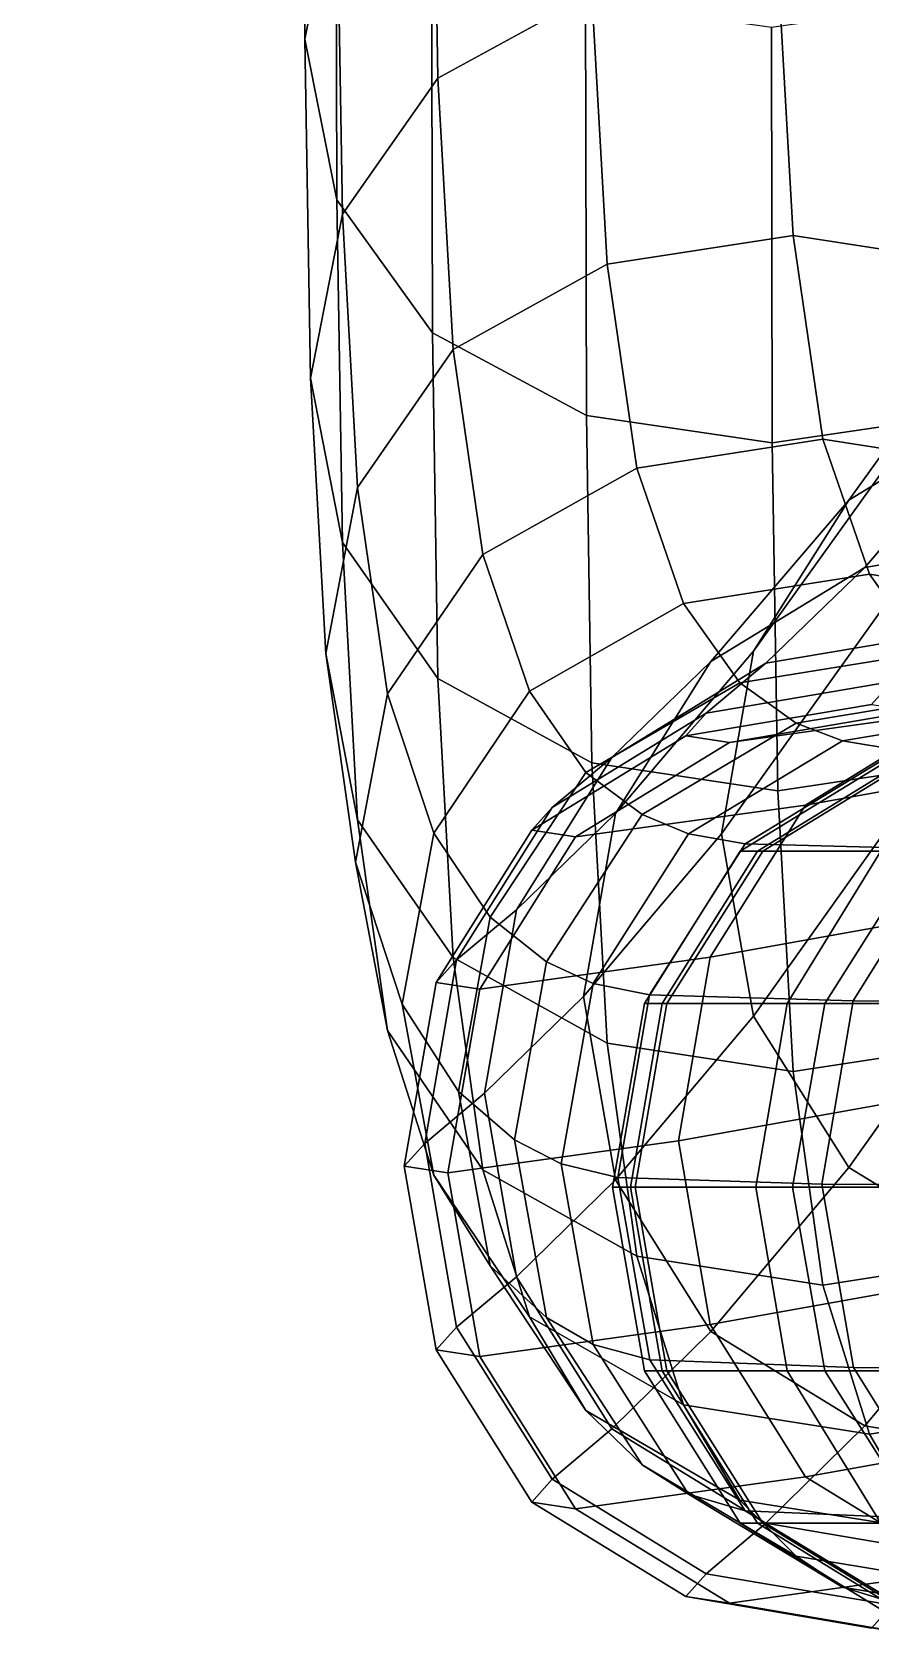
# Model space of a CAD drawing. Extents: x -10606 to 81047, y -69897 to 84397.
# Drawn here: x -5014 to -1003, y -2197 to 5474 of the extents above; entities that cross this region are included whole.
import ezdxf

# ---------------------------------------------------------------- set-up
doc = ezdxf.new("R2010")
doc.units = 0

msp = doc.modelspace()

# ---------------------------------------------------------------- linework, layer by layer
for points in [[(-629.668274, 5451.300781, -78020.429688), (-4464.443848, 10623.310547, -85212.976563), (-5013.90625, 11295.948242, -84761.421875), (-1141.820068, 6140.888672, -77549.125)], [(-4464.443848, 10623.310547, -85212.976563), (-629.668274, 5451.300781, -78020.429688), (195.465134, 5023.280762, -78637.554688), (-3579.198486, 10205.811523, -85724.242188)], [(-1442.39978, 10205.811523, -86631.234375), (2187.166504, 5023.280762, -79912.0625), (3012.299805, 5451.300781, -80350.960938), (-557.154663, 10623.310547, -86871.484375)], [(-3579.198486, 10205.811523, -85724.242188), (195.465134, 5023.280762, -78637.554688), (1191.315796, 4880.607422, -79304.515625), (-2510.799072, 10066.644531, -86222.90625)], [(-2510.799072, 10066.644531, -86222.90625), (1191.315796, 4880.607422, -79304.515625), (2187.166504, 5023.280762, -79912.0625), (-1442.39978, 10205.811523, -86631.234375)], [(4763.82666, 3112.15332, -69946.015625), (-1141.820068, 7805.411133, -77202.570313), (-629.668274, 8494.999023, -77386.726563), (5241.561035, 3819.57959, -70288.632813)], [(-3709.330811, 5440.117676, 24165.005859), (-3556.987061, 6208.152832, 23756.126953), (-3560.828125, 8090.347656, 26511.935547), (-3713.171875, 7352.525879, 26955.705078)], [(4604.582031, 2258.363037, -69898.148438), (-1312.537354, 6973.149902, -77266.601563), (-1141.820068, 7805.411133, -77202.570313), (4763.82666, 3112.15332, -69946.015625)], [(-3556.987061, 4672.083008, 24573.886719), (-3709.330811, 5440.117676, 24165.005859), (-3713.171875, 7352.525879, 26955.705078), (-3560.828125, 6614.70459, 27399.476563)], [(-3073.067627, 5253.979492, 20631.960938), (-2336.739502, 5657.720703, 20434.240234), (-2363.627686, 7239.513672, 23207.058594), (-3099.955811, 6844.524414, 23417.339844)], [(4763.82666, 1404.572876, -70129.320313), (-1141.820068, 6140.888672, -77549.125), (-1312.537354, 6973.149902, -77266.601563), (4604.582031, 2258.363037, -69898.148438)], [(-3530.098877, 4603.508301, 20950.509766), (-3073.067627, 5253.979492, 20631.960938), (-3099.955811, 6844.524414, 23417.339844), (-3556.987061, 6208.152832, 23756.126953)], [(-3099.955811, 4035.711426, 24912.671875), (-3556.987061, 4672.083008, 24573.886719), (-3560.828125, 6614.70459, 27399.476563), (-3103.796875, 6003.366699, 27767.171875)], [(-3682.442627, 3818.456787, 21334.966797), (-3530.098877, 4603.508301, 20950.509766), (-3556.987061, 6208.152832, 23756.126953), (-3709.330811, 5440.117676, 24165.005859)], [(5241.561035, 697.146606, -70623.8125), (-629.668274, 5451.300781, -78020.429688), (-1141.820068, 6140.888672, -77549.125), (4763.82666, 1404.572876, -70129.320313)], [(-3099.955811, 4035.711426, 24912.671875), (-3103.796875, 6003.366699, 27767.171875), (-2367.46875, 5623.915527, 27995.398438), (-2363.627686, 3640.722168, 25122.953125)], [(-2263.757568, 4364.630371, 17714.703125), (-1375.085815, 4500.937012, 17653.162109), (-1448.067749, 5792.30127, 20368.332031), (-2336.739502, 5657.720703, 20434.240234)], [(-1375.085815, 4500.937012, 17653.162109), (-486.414001, 4364.630371, 17714.703125), (-559.395874, 5657.720703, 20434.240234), (-1448.067749, 5792.30127, 20368.332031)], [(-3000.085693, 3955.709473, 17899.326172), (-2263.757568, 4364.630371, 17714.703125), (-2336.739502, 5657.720703, 20434.240234), (-3073.067627, 5253.979492, 20631.960938)], [(-2363.627686, 3640.722168, 25122.953125), (-2367.46875, 5623.915527, 27995.398438), (-1478.796875, 5497.431641, 28071.472656), (-1474.955811, 3509.058838, 25193.046875)], [(-1474.955811, 3509.058838, 25193.046875), (-1478.796875, 5497.431641, 28071.472656), (-590.125061, 5623.915527, 27995.398438), (-586.283875, 3640.722168, 25122.953125)], [(-3530.098877, 3033.405029, 21719.423828), (-3682.442627, 3818.456787, 21334.966797), (-3709.330811, 5440.117676, 24165.005859), (-3556.987061, 4672.083008, 24573.886719)], [(-3457.116943, 3296.893066, 18196.773438), (-3000.085693, 3955.709473, 17899.326172), (-3073.067627, 5253.979492, 20631.960938), (-3530.098877, 4603.508301, 20950.509766)], [(-281.335663, 4383.068359, 42207.117188), (454.992432, 4829.275879, 42246.894531), (-371.634949, 3684.948242, 47811.332031), (-1107.963013, 3236.014404, 47790.570313)], [(-3609.460693, 2501.769531, 18555.761719), (-3457.116943, 3296.893066, 18196.773438), (-3530.098877, 4603.508301, 20950.509766), (-3682.442627, 3818.456787, 21334.966797)], [(-3073.067627, 2382.933594, 22037.974609), (-3530.098877, 3033.405029, 21719.423828), (-3556.987061, 4672.083008, 24573.886719), (-3099.955811, 4035.711426, 24912.671875)], [(-2121.63501, 3389.115479, 15165.597656), (-1232.963257, 3527.030029, 15110.576172), (-1375.085815, 4500.937012, 17653.162109), (-2263.757568, 4364.630371, 17714.703125)], [(-1232.963257, 3527.030029, 15110.576172), (-344.291504, 3389.115479, 15165.597656), (-486.414001, 4364.630371, 17714.703125), (-1375.085815, 4500.937012, 17653.162109)], [(-281.335663, 4383.068359, 42207.117188), (-1107.963013, 3236.014404, 47790.570313), (-1564.994141, 2512.731934, 47757.128906), (-738.366882, 3664.178467, 42143.027344)], [(-2857.962891, 2975.37207, 15330.664063), (-2121.63501, 3389.115479, 15165.597656), (-2263.757568, 4364.630371, 17714.703125), (-3000.085693, 3955.709473, 17899.326172)], [(-3073.067627, 2382.933594, 22037.974609), (-3099.955811, 4035.711426, 24912.671875), (-2363.627686, 3640.722168, 25122.953125), (-2336.739502, 1979.192749, 22235.695313)], [(-3314.994141, 2308.785156, 15596.603516), (-2857.962891, 2975.37207, 15330.664063), (-3000.085693, 3955.709473, 17899.326172), (-3457.116943, 3296.893066, 18196.773438)], [(-3457.116943, 1706.646118, 18914.75), (-3609.460693, 2501.769531, 18555.761719), (-3682.442627, 3818.456787, 21334.966797), (-3530.098877, 3033.405029, 21719.423828)], [(-142.988953, 3064.357422, 52490.773438), (-1031.660645, 2914.150635, 52490.167969), (-371.634949, 3684.948242, 47811.332031), (517.036804, 3834.593018, 47818.25)], [(-1031.660645, 2914.150635, 52490.167969), (-1767.988525, 2463.530273, 52483.328125), (-1107.963013, 3236.014404, 47790.570313), (-371.634949, 3684.948242, 47811.332031)], [(-2336.739502, 1979.192749, 22235.695313), (-2363.627686, 3640.722168, 25122.953125), (-1474.955811, 3509.058838, 25193.046875), (-1448.067749, 1844.612427, 22301.601563)], [(-738.366882, 3664.178467, 42143.027344), (-1564.994141, 2512.731934, 47757.128906), (-1717.337891, 1639.80481, 47716.765625), (-890.710632, 2796.553223, 42065.679688)], [(-1448.067749, 1844.612427, 22301.601563), (-1474.955811, 3509.058838, 25193.046875), (-586.283875, 3640.722168, 25122.953125), (-559.395874, 1979.192749, 22235.695313)], [(-1232.963257, 3527.030029, 15110.576172), (-2121.63501, 3389.115479, 15165.597656), (-1898.848145, 2741.991455, 12809.994141), (-1010.176514, 2882.208252, 12767.258789)], [(-344.291504, 3389.115479, 15165.597656), (-1232.963257, 3527.030029, 15110.576172), (-1010.176514, 2882.208252, 12767.258789), (-121.504845, 2741.991455, 12814.623047)], [(-2121.63501, 3389.115479, 15165.597656), (-2857.962891, 2975.37207, 15330.664063), (-2635.176025, 2321.341064, 12943.224609), (-1898.848145, 2741.991455, 12809.994141)], [(-3467.337891, 1504.283936, 15917.56543), (-3314.994141, 2308.785156, 15596.603516), (-3457.116943, 3296.893066, 18196.773438), (-3609.460693, 2501.769531, 18555.761719)], [(-1767.988525, 2463.530273, 52483.328125), (-2225.019775, 1737.530518, 52470.410156), (-1564.994141, 2512.731934, 47757.128906), (-1107.963013, 3236.014404, 47790.570313)], [(-3000.085693, 1047.82959, 19212.197266), (-3457.116943, 1706.646118, 18914.75), (-3530.098877, 3033.405029, 21719.423828), (-3073.067627, 2382.933594, 22037.974609)], [(-616.295898, 2605.99292, 56391.863281), (-1504.967407, 2455.497559, 56409.515625), (-1031.660645, 2914.150635, 52490.167969), (-142.988953, 3064.357422, 52490.773438)], [(-2857.962891, 2975.37207, 15330.664063), (-3314.994141, 2308.785156, 15596.603516), (-3092.207275, 1643.626465, 13159.772461), (-2635.176025, 2321.341064, 12943.224609)], [(-1504.967407, 2455.497559, 56409.515625), (-2241.295166, 2004.010986, 56422.257813), (-1767.988525, 2463.530273, 52483.328125), (-1031.660645, 2914.150635, 52490.167969)], [(-1010.176514, 2882.208252, 12767.258789), (-1898.848145, 2741.991455, 12809.994141), (-1629.967407, 2361.841797, 10294.646484), (-741.295898, 2504.837402, 10280.147461)], [(-121.504845, 2741.991455, 12814.623047), (-1010.176514, 2882.208252, 12767.258789), (-741.295898, 2504.837402, 10280.147461), (147.375595, 2361.841797, 10331.674805)], [(-890.710632, 2796.553223, 42065.679688), (-1717.337891, 1639.80481, 47716.765625), (-1564.994141, 766.877625, 47676.402344), (-738.366882, 1928.927612, 41988.328125)], [(-1898.848145, 2741.991455, 12809.994141), (-2635.176025, 2321.341064, 12943.224609), (-2366.295166, 1932.855469, 10378.34668), (-1629.967407, 2361.841797, 10294.646484)], [(1379.937012, 2261.268066, 73449.101563), (-1315.52002, 1777.414063, 69724.617188), (-580.681763, 2229.264893, 69353.375), (2111.238281, 2713.119141, 72936.304688)], [(-902.102783, 2368.04248, 59755.753906), (-1790.77417, 2217.440674, 59818.128906), (-1504.967407, 2455.497559, 56409.515625), (-616.295898, 2605.99292, 56391.863281)], [(-3314.994141, 699.782593, 16238.526367), (-3467.337891, 1504.283936, 15917.56543), (-3609.460693, 2501.769531, 18555.761719), (-3457.116943, 1706.646118, 18914.75)], [(-2241.295166, 2004.010986, 56422.257813), (-2698.326416, 1276.616089, 56427.601563), (-2225.019775, 1737.530518, 52470.410156), (-1767.988525, 2463.530273, 52483.328125)], [(-1790.77417, 2217.440674, 59818.128906), (-2527.102051, 1765.635132, 59869.578125), (-2241.295166, 2004.010986, 56422.257813), (-1504.967407, 2455.497559, 56409.515625)], [(-2225.019775, 1737.530518, 52470.410156), (-2377.363281, 861.323914, 52453.777344), (-1717.337891, 1639.80481, 47716.765625), (-1564.994141, 2512.731934, 47757.128906)], [(-741.295898, 2504.837402, 10280.147461), (-1629.967407, 2361.841797, 10294.646484), (-1361.086792, 2169.192383, 7172.231445), (-472.415344, 2314.966553, 7213.739258)], [(-3000.085693, 1047.82959, 19212.197266), (-3073.067627, 2382.933594, 22037.974609), (-2336.739502, 1979.192749, 22235.695313), (-2263.757568, 638.908936, 19396.820313)], [(-580.681763, 2229.264893, 69353.375), (-1679.925415, 2076.660889, 66083.992188), (-791.475037, 2227.277832, 65801.1875), (306.22345, 2379.881836, 68905.320313)], [(-3314.994141, 2308.785156, 15596.603516), (-3467.337891, 1504.283936, 15917.56543), (-3244.550781, 825.694946, 13422.163086), (-3092.207275, 1643.626465, 13159.772461)], [(-2635.176025, 2321.341064, 12943.224609), (-3092.207275, 1643.626465, 13159.772461), (-2823.326416, 1241.710571, 10528.388672), (-2366.295166, 1932.855469, 10378.34668)], [(-1629.967407, 2361.841797, 10294.646484), (-2366.295166, 1932.855469, 10378.34668), (-2097.414551, 1731.869873, 7183.390137), (-1361.086792, 2169.192383, 7172.231445)], [(-999.62854, 2259.048828, 62816.667969), (-1888.299805, 2108.431885, 62964.78125), (-1790.77417, 2217.440674, 59818.128906), (-902.102783, 2368.04248, 59755.753906)], [(-472.415344, 2314.966553, 7213.739258), (-1361.086792, 2169.192383, 7172.231445), (-1138.299805, 2084.568359, 2995.424316), (-249.628586, 2232.644775, 3132.531982)], [(-1315.52002, 1777.414063, 69724.617188), (-2416.066895, 1624.810059, 66318.3125), (-1679.925415, 2076.660889, 66083.992188), (-580.681763, 2229.264893, 69353.375)], [(-1679.925415, 2076.660889, 66083.992188), (-1888.299805, 2108.431885, 62964.78125), (-999.62854, 2259.048828, 62816.667969), (-791.475037, 2227.277832, 65801.1875)], [(1379.937012, 2261.268066, 73449.101563), (926.055359, 1533.286255, 73767.398438), (-1771.617798, 1049.432129, 69955.046875), (-1315.52002, 1777.414063, 69724.617188)], [(-1138.299805, 2084.568359, 2995.424316), (-868.920105, 2040.551758, -2535.031982), (18.774399, 2190.096924, -2256.966064), (-249.628586, 2232.644775, 3132.531982)], [(-1888.299805, 2108.431885, 62964.78125), (-2624.627441, 1656.581055, 63087.5), (-2527.102051, 1765.635132, 59869.578125), (-1790.77417, 2217.440674, 59818.128906)], [(-1361.086792, 2169.192383, 7172.231445), (-2097.414551, 1731.869873, 7183.390137), (-1874.627441, 1640.338867, 2905.716309), (-1138.299805, 2084.568359, 2995.424316)], [(-2416.066895, 1624.810059, 66318.3125), (-2624.627441, 1656.581055, 63087.5), (-1888.299805, 2108.431885, 62964.78125), (-1679.925415, 2076.660889, 66083.992188)], [(-1874.627441, 1640.338867, 2905.716309), (-1604.405029, 1591.916138, -2755.364502), (-868.920105, 2040.551758, -2535.031982), (-1138.299805, 2084.568359, 2995.424316)], [(-2527.102051, 1765.635132, 59869.578125), (-2984.133057, 1037.726318, 59901.191406), (-2698.326416, 1276.616089, 56427.601563), (-2241.295166, 2004.010986, 56422.257813)], [(-1544.669067, 1556.580688, 162024.171875), (-1628.793579, 1556.580688, 157360.421875), (-892.466064, 2008.431519, 157237.703125), (-810.259094, 2008.431519, 161788.984375)], [(-1628.793579, 1556.580688, 142162.5), (-1520.472046, 1556.580688, 137061.84375), (-783.308716, 2008.431519, 137295.046875), (-892.466064, 2008.431519, 142285.21875)], [(-1628.793579, 1556.580688, 157360.421875), (-1628.793579, 1556.580688, 153451.46875), (-892.466064, 2008.431519, 153401.609375), (-892.466064, 2008.431519, 157237.703125)], [(-1628.793579, 1556.580688, 153451.46875), (-1628.793579, 1556.580688, 149940.359375), (-892.466064, 2008.431519, 149940.359375), (-892.466064, 2008.431519, 153401.609375)], [(-1628.793579, 1556.580688, 149940.359375), (-1628.793579, 1556.580688, 146339.8125), (-892.466064, 2008.431519, 146389.65625), (-892.466064, 2008.431519, 149940.359375)], [(-1628.793579, 1556.580688, 146339.8125), (-1628.793579, 1556.580688, 142162.5), (-892.466064, 2008.431519, 142285.21875), (-892.466064, 2008.431519, 146389.65625)], [(-1604.405029, 1591.916138, -2755.364502), (-634.724976, 1567.050415, -9492.744141), (94.861336, 2017.948608, -9126.126953), (-868.920105, 2040.551758, -2535.031982)], [(-955.797852, 1556.580688, 167278.25), (-1544.669067, 1556.580688, 162024.171875), (-810.259094, 2008.431519, 161788.984375), (-234.810471, 2008.431519, 166900.109375)], [(-1520.472046, 1556.580688, 137061.84375), (-762.221497, 1556.580688, 131254.171875), (-19.207197, 2008.431519, 131616.46875), (-783.308716, 2008.431519, 137295.046875)], [(-2366.295166, 1932.855469, 10378.34668), (-2823.326416, 1241.710571, 10528.388672), (-2554.445557, 1027.2948, 7252.644531), (-2097.414551, 1731.869873, 7183.390137)], [(-2263.757568, 638.908936, 19396.820313), (-2336.739502, 1979.192749, 22235.695313), (-1448.067749, 1844.612427, 22301.601563), (-1375.085815, 502.602051, 19458.361328)], [(-738.366882, 1928.927612, 41988.328125), (-1564.994141, 766.877625, 47676.402344), (-1107.963013, 43.595093, 47642.960938), (-281.335663, 1210.037842, 41924.242188)], [(-1375.085815, 502.602051, 19458.361328), (-1448.067749, 1844.612427, 22301.601563), (-559.395874, 1979.192749, 22235.695313), (-486.414001, 638.908936, 19396.820313)], [(-2624.627441, 1656.581055, 63087.5), (-3081.658447, 928.598999, 63163.671875), (-2984.133057, 1037.726318, 59901.191406), (-2527.102051, 1765.635132, 59869.578125)], [(-1315.52002, 1777.414063, 69724.617188), (-1771.617798, 1049.432129, 69955.046875), (-2872.981201, 896.828064, 66463.75), (-2416.066895, 1624.810059, 66318.3125)], [(-2857.962891, 33.195801, 16504.464844), (-3314.994141, 699.782593, 16238.526367), (-3457.116943, 1706.646118, 18914.75), (-3000.085693, 1047.82959, 19212.197266)], [(-2698.326416, 1276.616089, 56427.601563), (-2850.669922, 398.725616, 56425.726563), (-2377.363281, 861.323914, 52453.777344), (-2225.019775, 1737.530518, 52470.410156)], [(-2097.414551, 1731.869873, 7183.390137), (-2554.445557, 1027.2948, 7252.644531), (-2331.658447, 924.636047, 2882.732178), (-1874.627441, 1640.338867, 2905.716309)], [(-3092.207275, 1643.626465, 13159.772461), (-3244.550781, 825.694946, 13422.163086), (-2975.669922, 407.570313, 10717.791992), (-2823.326416, 1241.710571, 10528.388672)], [(-2416.066895, 1624.810059, 66318.3125), (-2872.981201, 896.828064, 66463.75), (-3081.658447, 928.598999, 63163.671875), (-2624.627441, 1656.581055, 63087.5)], [(-2377.363281, 861.323914, 52453.777344), (-2225.019775, -14.88267, 52436.351563), (-1564.994141, 766.877625, 47676.402344), (-1717.337891, 1639.80481, 47716.765625)], [(-1604.405029, 1591.916138, -2755.364502), (-1874.627441, 1640.338867, 2905.716309), (-2331.658447, 924.636047, 2882.732178), (-2060.867188, 869.114502, -2878.350586)], [(-2000.509888, 828.598816, 162170.140625), (-2085.824463, 828.598816, 157436.59375), (-1628.793579, 1556.580688, 157360.421875), (-1544.669067, 1556.580688, 162024.171875)], [(-2085.824463, 828.598816, 157436.59375), (-2085.824463, 828.598816, 153482.421875), (-1628.793579, 1556.580688, 153451.46875), (-1628.793579, 1556.580688, 157360.421875)], [(-2085.824463, 828.598816, 153482.421875), (-2085.824463, 828.598816, 149940.359375), (-1628.793579, 1556.580688, 149940.359375), (-1628.793579, 1556.580688, 153451.46875)], [(-2085.824463, 828.598816, 149940.359375), (-2085.824463, 828.598816, 146308.859375), (-1628.793579, 1556.580688, 146339.8125), (-1628.793579, 1556.580688, 149940.359375)], [(-2085.824463, 828.598816, 146308.859375), (-2085.824463, 828.598816, 142086.328125), (-1628.793579, 1556.580688, 142162.5), (-1628.793579, 1556.580688, 146339.8125)], [(-2085.824463, 828.598816, 142086.328125), (-1978.021729, 828.598816, 136917.09375), (-1520.472046, 1556.580688, 137061.84375), (-1628.793579, 1556.580688, 142162.5)], [(-634.724976, 1567.050415, -9492.744141), (-1604.405029, 1591.916138, -2755.364502), (-2060.867188, 869.114502, -2878.350586), (-1087.206177, 840.603455, -9716.387695)], [(-1403.307251, 828.598816, 167512.953125), (-2000.509888, 828.598816, 162170.140625), (-1544.669067, 1556.580688, 162024.171875), (-955.797852, 1556.580688, 167278.25)], [(-1978.021729, 828.598816, 136917.09375), (-1223.402832, 828.598816, 131029.289063), (-762.221497, 1556.580688, 131254.171875), (-1520.472046, 1556.580688, 137061.84375)], [(217.671082, 828.598816, 173160.53125), (-1403.307251, 828.598816, 167512.953125), (-955.797852, 1556.580688, 167278.25), (642.567078, 1556.580688, 172827.8125)], [(-1223.402832, 828.598816, 131029.289063), (824.848755, 828.598816, 124796.953125), (1295.887207, 1556.580688, 125096.5), (-762.221497, 1556.580688, 131254.171875)], [(1826.057861, 1557.889404, -16847.365234), (-634.724976, 1567.050415, -9492.744141), (-1087.206177, 840.603455, -9716.387695), (1384.382568, 830.099365, -17164.357422)], [(-3467.337891, 1504.283936, 15917.56543), (-3314.994141, 699.782593, 16238.526367), (-3092.207275, 7.763449, 13685.34668), (-3244.550781, 825.694946, 13422.163086)], [(926.055359, 1533.286255, 73767.398438), (774.883545, 654.6875, 73873.515625), (-1923.614258, 170.833328, 70031.867188), (-1771.617798, 1049.432129, 69955.046875)], [(-2984.133057, 1037.726318, 59901.191406), (-3136.476563, 159.215714, 59911.273438), (-2850.669922, 398.725616, 56425.726563), (-2698.326416, 1276.616089, 56427.601563)], [(-2823.326416, 1241.710571, 10528.388672), (-2975.669922, 407.570313, 10717.791992), (-2706.789063, 176.945694, 7364.299316), (-2554.445557, 1027.2948, 7252.644531)], [(-1107.963013, 43.595093, 47642.960938), (-371.634949, -405.338898, 47622.203125), (454.992432, 763.830444, 41884.460938), (-281.335663, 1210.037842, 41924.242188)], [(-3081.658447, 928.598999, 63163.671875), (-3234.001953, 50, 63189.0625), (-3136.476563, 159.215714, 59911.273438), (-2984.133057, 1037.726318, 59901.191406)], [(-1771.617798, 1049.432129, 69955.046875), (-1923.614258, 170.833328, 70031.867188), (-3025.281494, 18.229166, 66512.234375), (-2872.981201, 896.828064, 66463.75)], [(-2857.962891, 33.195801, 16504.464844), (-3000.085693, 1047.82959, 19212.197266), (-2263.757568, 638.908936, 19396.820313), (-2121.63501, -380.547729, 16669.53125)], [(-2554.445557, 1027.2948, 7252.644531), (-2706.789063, 176.945694, 7364.299316), (-2484.001953, 60.856735, 2921.533936), (-2331.658447, 924.636047, 2882.732178)], [(-2872.981201, 896.828064, 66463.75), (-3025.281494, 18.229166, 66512.234375), (-3234.001953, 50, 63189.0625), (-3081.658447, 928.598999, 63163.671875)], [(-2060.867188, 869.114502, -2878.350586), (-2331.658447, 924.636047, 2882.732178), (-2484.001953, 60.856735, 2921.533936), (-2212.956299, -3.232315, -2899.775635)], [(-2850.669922, 398.725616, 56425.726563), (-2698.326416, -479.164825, 56417.507813), (-2225.019775, -14.88267, 52436.351563), (-2377.363281, 861.323914, 52453.777344)], [(-1087.206177, 840.603455, -9716.387695), (-2060.867188, 869.114502, -2878.350586), (-2212.956299, -3.232315, -2899.775635), (-1237.513672, -36.142906, -9785.375977)], [(-3244.550781, 825.694946, 13422.163086), (-3092.207275, 7.763449, 13685.34668), (-2823.326416, -426.570007, 10913.541992), (-2975.669922, 407.570313, 10717.791992)], [(-2152.456787, -50, 162218.8125), (-2238.168213, -50, 157461.984375), (-2085.824463, 828.598816, 157436.59375), (-2000.509888, 828.598816, 162170.140625)], [(-2238.168213, -50, 157461.984375), (-2238.168213, -50, 153492.734375), (-2085.824463, 828.598816, 153482.421875), (-2085.824463, 828.598816, 157436.59375)], [(-2238.168213, -50, 153492.734375), (-2238.168213, -50, 149940.359375), (-2085.824463, 828.598816, 149940.359375), (-2085.824463, 828.598816, 153482.421875)], [(-2238.168213, -50, 149940.359375), (-2238.168213, -50, 146298.546875), (-2085.824463, 828.598816, 146308.859375), (-2085.824463, 828.598816, 149940.359375)], [(-2238.168213, -50, 146298.546875), (-2238.168213, -50, 142060.9375), (-2085.824463, 828.598816, 142086.328125), (-2085.824463, 828.598816, 146308.859375)], [(-2238.168213, -50, 142060.9375), (-2130.53833, -50, 136868.84375), (-1978.021729, 828.598816, 136917.09375), (-2085.824463, 828.598816, 142086.328125)], [(-1552.477051, -50, 167591.1875), (-2152.456787, -50, 162218.8125), (-2000.509888, 828.598816, 162170.140625), (-1403.307251, 828.598816, 167512.953125)], [(-2130.53833, -50, 136868.84375), (-1377.129883, -50, 130954.335938), (-1223.402832, 828.598816, 131029.289063), (-1978.021729, 828.598816, 136917.09375)], [(76.039085, -50, 173271.421875), (-1552.477051, -50, 167591.1875), (-1403.307251, 828.598816, 167512.953125), (217.671082, 828.598816, 173160.53125)], [(-1377.129883, -50, 130954.335938), (667.835876, -50, 124697.109375), (824.848755, 828.598816, 124796.953125), (-1223.402832, 828.598816, 131029.289063)], [(1384.382568, 830.099365, -17164.357422), (-1087.206177, 840.603455, -9716.387695), (-1237.513672, -36.142906, -9785.375977), (1238.910767, -48.267864, -17270.134766)], [(-3314.994141, 699.782593, 16238.526367), (-2857.962891, 33.195801, 16504.464844), (-2635.176025, -669.951233, 13904.274414), (-3092.207275, 7.763449, 13685.34668)], [(-2225.019775, -14.88267, 52436.351563), (-1767.988525, -740.882446, 52421.054688), (-1107.963013, 43.595093, 47642.960938), (-1564.994141, 766.877625, 47676.402344)], [(-2121.63501, -380.547729, 16669.53125), (-2263.757568, 638.908936, 19396.820313), (-1375.085815, 502.602051, 19458.361328), (-1232.963257, -518.46228, 16724.552734)], [(774.883545, 654.6875, 73873.515625), (926.531311, -223.911316, 73767.460938), (-1771.476807, -707.765503, 69955.070313), (-1923.614258, 170.833328, 70031.867188)], [(-1232.963257, -518.46228, 16724.552734), (-1375.085815, 502.602051, 19458.361328), (-486.414001, 638.908936, 19396.820313), (-344.291504, -380.547729, 16669.53125)], [(-3136.476563, 159.215714, 59911.273438), (-2984.133057, -719.294922, 59899.929688), (-2698.326416, -479.164825, 56417.507813), (-2850.669922, 398.725616, 56425.726563)], [(-2975.669922, 407.570313, 10717.791992), (-2823.326416, -426.570007, 10913.541992), (-2554.445557, -673.403442, 7497.377441), (-2706.789063, 176.945694, 7364.299316)], [(-3234.001953, 50, 63189.0625), (-3081.658447, -828.598999, 63163.671875), (-2984.133057, -719.294922, 59899.929688), (-3136.476563, 159.215714, 59911.273438)], [(-1923.614258, 170.833328, 70031.867188), (-1771.476807, -707.765503, 69955.070313), (-2872.963623, -860.369751, 66463.757813), (-3025.281494, 18.229166, 66512.234375)], [(-2706.789063, 176.945694, 7364.299316), (-2554.445557, -673.403442, 7497.377441), (-2331.658447, -802.922546, 3011.116699), (-2484.001953, 60.856735, 2921.533936)], [(-3025.281494, 18.229166, 66512.234375), (-2872.963623, -860.369751, 66463.757813), (-3081.658447, -828.598999, 63163.671875), (-3234.001953, 50, 63189.0625)], [(-3092.207275, 7.763449, 13685.34668), (-2635.176025, -669.951233, 13904.274414), (-2366.295166, -1117.714844, 11082.626953), (-2823.326416, -426.570007, 10913.541992)], [(-2857.962891, 33.195801, 16504.464844), (-2121.63501, -380.547729, 16669.53125), (-1898.848145, -1090.601685, 14041.339844), (-2635.176025, -669.951233, 13904.274414)], [(-2212.956299, -3.232315, -2899.775635), (-2484.001953, 60.856735, 2921.533936), (-2331.658447, -802.922546, 3011.116699), (-2060.687744, -875.579163, -2824.274414)], [(-1767.988525, -740.882446, 52421.054688), (-1031.660645, -1191.50293, 52410.378906), (-371.634949, -405.338898, 47622.203125), (-1107.963013, 43.595093, 47642.960938)], [(-2698.326416, -479.164825, 56417.507813), (-2241.295166, -1206.559814, 56403.808594), (-1767.988525, -740.882446, 52421.054688), (-2225.019775, -14.88267, 52436.351563)], [(-2000.509888, -928.598816, 162170.140625), (-2085.824463, -928.598816, 157436.59375), (-2238.168213, -50, 157461.984375), (-2152.456787, -50, 162218.8125)], [(-2085.824463, -928.598816, 157436.59375), (-2085.824463, -928.598816, 153482.421875), (-2238.168213, -50, 153492.734375), (-2238.168213, -50, 157461.984375)], [(-2085.824463, -928.598816, 153482.421875), (-2085.824463, -928.598816, 149940.359375), (-2238.168213, -50, 149940.359375), (-2238.168213, -50, 153492.734375)], [(-2085.824463, -928.598816, 149940.359375), (-2085.824463, -928.598816, 146308.859375), (-2238.168213, -50, 146298.546875), (-2238.168213, -50, 149940.359375)], [(-2085.824463, -928.598816, 146308.859375), (-2085.824463, -928.598816, 142086.328125), (-2238.168213, -50, 142060.9375), (-2238.168213, -50, 146298.546875)], [(-2085.824463, -928.598816, 142086.328125), (-1978.021729, -928.598816, 136917.09375), (-2130.53833, -50, 136868.84375), (-2238.168213, -50, 142060.9375)], [(-1237.513672, -36.142906, -9785.375977), (-2212.956299, -3.232315, -2899.775635), (-2060.687744, -875.579163, -2824.274414), (-1085.77063, -912.889282, -9701.026367)], [(-1403.307251, -928.598816, 167512.953125), (-2000.509888, -928.598816, 162170.140625), (-2152.456787, -50, 162218.8125), (-1552.477051, -50, 167591.1875)], [(-1978.021729, -928.598816, 136917.09375), (-1223.402832, -928.598816, 131029.289063), (-1377.129883, -50, 130954.335938), (-2130.53833, -50, 136868.84375)], [(217.671051, -928.598816, 173160.53125), (-1403.307251, -928.598816, 167512.953125), (-1552.477051, -50, 167591.1875), (76.039085, -50, 173271.421875)], [(-1223.402832, -928.598816, 131029.289063), (824.848755, -928.598816, 124796.953125), (667.835876, -50, 124697.109375), (-1377.129883, -50, 130954.335938)], [(1238.910767, -48.267864, -17270.134766), (-1237.513672, -36.142906, -9785.375977), (-1085.77063, -912.889282, -9701.026367), (1389.227539, -926.635132, -17164.669922)], [(926.531311, -223.911316, 73767.460938), (1381.108521, -951.893188, 73449.265625), (-1315.172974, -1435.747437, 69724.671875), (-1771.476807, -707.765503, 69955.070313)], [(-2121.63501, -380.547729, 16669.53125), (-1232.963257, -518.46228, 16724.552734), (-1010.176453, -1230.818604, 14088.703125), (-1898.848145, -1090.601685, 14041.339844)], [(-1232.963257, -518.46228, 16724.552734), (-344.291504, -380.547729, 16669.53125), (-121.504837, -1090.601685, 14045.96875), (-1010.176453, -1230.818604, 14088.703125)], [(-2823.326416, -426.570007, 10913.541992), (-2366.295166, -1117.714844, 11082.626953), (-2097.414551, -1377.978516, 7630.902344), (-2554.445557, -673.403442, 7497.377441)], [(-1031.660645, -1191.50293, 52410.378906), (-142.988953, -1341.709839, 52405.144531), (517.036804, -554.983521, 47615.285156), (-371.634949, -405.338898, 47622.203125)], [(-2984.133057, -719.294922, 59899.929688), (-2527.102051, -1447.203735, 59867.273438), (-2241.295166, -1206.559814, 56403.808594), (-2698.326416, -479.164825, 56417.507813)], [(-2635.176025, -669.951233, 13904.274414), (-1898.848145, -1090.601685, 14041.339844), (-1629.967407, -1546.701294, 11197.006836), (-2366.295166, -1117.714844, 11082.626953)], [(-2554.445557, -673.403442, 7497.377441), (-2097.414551, -1377.978516, 7630.902344), (-1874.627441, -1518.625488, 3140.476563), (-2331.658447, -802.922546, 3011.116699)], [(-3081.658447, -828.598999, 63163.671875), (-2624.627441, -1556.581055, 63087.5), (-2527.102051, -1447.203735, 59867.273438), (-2984.133057, -719.294922, 59899.929688)], [(-1771.476807, -707.765503, 69955.070313), (-1315.172974, -1435.747437, 69724.671875), (-2416.023438, -1588.351685, 66318.320313), (-2872.963623, -860.369751, 66463.757813)], [(-2241.295166, -1206.559814, 56403.808594), (-1504.967407, -1658.046265, 56385.871094), (-1031.660645, -1191.50293, 52410.378906), (-1767.988525, -740.882446, 52421.054688)], [(-2872.963623, -860.369751, 66463.757813), (-2416.023438, -1588.351685, 66318.320313), (-2624.627441, -1556.581055, 63087.5), (-3081.658447, -828.598999, 63163.671875)], [(-2060.687744, -875.579163, -2824.274414), (-2331.658447, -802.922546, 3011.116699), (-1874.627441, -1518.625488, 3140.476563), (-1604.076904, -1598.380859, -2656.481934)], [(-1085.77063, -912.889282, -9701.026367), (-2060.687744, -875.579163, -2824.274414), (-1604.076904, -1598.380859, -2656.481934), (-632.099976, -1639.336304, -9464.655273)], [(1389.227539, -926.635132, -17164.669922), (-1085.77063, -912.889282, -9701.026367), (-632.099976, -1639.336304, -9464.655273), (1834.917236, -1654.425171, -16847.935547)], [(-1544.669067, -1656.580688, 162024.171875), (-1628.793579, -1656.580688, 157360.421875), (-2085.824463, -928.598816, 157436.59375), (-2000.509888, -928.598816, 162170.140625)], [(-1628.793579, -1656.580688, 157360.421875), (-1628.793579, -1656.580688, 153451.46875), (-2085.824463, -928.598816, 153482.421875), (-2085.824463, -928.598816, 157436.59375)], [(-1628.793579, -1656.580688, 153451.46875), (-1628.793579, -1656.580688, 149940.359375), (-2085.824463, -928.598816, 149940.359375), (-2085.824463, -928.598816, 153482.421875)], [(-1628.793579, -1656.580688, 149940.359375), (-1628.793579, -1656.580688, 146339.8125), (-2085.824463, -928.598816, 146308.859375), (-2085.824463, -928.598816, 149940.359375)], [(-1628.793579, -1656.580688, 146339.8125), (-1628.793579, -1656.580688, 142162.5), (-2085.824463, -928.598816, 142086.328125), (-2085.824463, -928.598816, 146308.859375)], [(-1628.793579, -1656.580688, 142162.5), (-1520.472046, -1656.580688, 137061.84375), (-1978.021729, -928.598816, 136917.09375), (-2085.824463, -928.598816, 142086.328125)], [(-955.797852, -1656.580688, 167278.25), (-1544.669067, -1656.580688, 162024.171875), (-2000.509888, -928.598816, 162170.140625), (-1403.307251, -928.598816, 167512.953125)], [(-1520.472046, -1656.580688, 137061.84375), (-762.221497, -1656.580688, 131254.171875), (-1223.402832, -928.598816, 131029.289063), (-1978.021729, -928.598816, 136917.09375)], [(642.566956, -1656.580688, 172827.8125), (-955.797852, -1656.580688, 167278.25), (-1403.307251, -928.598816, 167512.953125), (217.671051, -928.598816, 173160.53125)], [(-1315.172974, -1435.747437, 69724.671875), (1381.108521, -951.893188, 73449.265625), (2113.435303, -1403.744019, 72936.617188), (-580.030823, -1887.598267, 69353.460938)], [(-762.221497, -1656.580688, 131254.171875), (1295.887207, -1656.580688, 125096.5), (824.848755, -928.598816, 124796.953125), (-1223.402832, -928.598816, 131029.289063)], [(-2366.295166, -1117.714844, 11082.626953), (-1629.967407, -1546.701294, 11197.006836), (-1361.08667, -1815.300903, 7745.606445), (-2097.414551, -1377.978516, 7630.902344)], [(-1898.848145, -1090.601685, 14041.339844), (-1010.176453, -1230.818604, 14088.703125), (-741.295898, -1689.696777, 11248.53418), (-1629.967407, -1546.701294, 11197.006836)], [(-1010.176453, -1230.818604, 14088.703125), (-121.504837, -1090.601685, 14045.96875), (147.375595, -1546.701294, 11234.035156), (-741.295898, -1689.696777, 11248.53418)], [(-2527.102051, -1447.203735, 59867.273438), (-1790.77417, -1899.009155, 59815.175781), (-1504.967407, -1658.046265, 56385.871094), (-2241.295166, -1206.559814, 56403.808594)], [(-1504.967407, -1658.046265, 56385.871094), (-616.295898, -1808.541748, 56366.492188), (-142.988953, -1341.709839, 52405.144531), (-1031.660645, -1191.50293, 52410.378906)], [(-2097.414551, -1377.978516, 7630.902344), (-1361.08667, -1815.300903, 7745.606445), (-1138.299805, -1962.85498, 3296.211182), (-1874.627441, -1518.625488, 3140.476563)], [(-2624.627441, -1556.581055, 63087.5), (-1888.299805, -2008.432007, 62964.78125), (-1790.77417, -1899.009155, 59815.175781), (-2527.102051, -1447.203735, 59867.273438)], [(-2416.023438, -1588.351685, 66318.320313), (-1315.172974, -1435.747437, 69724.671875), (-580.030823, -1887.598267, 69353.460938), (-1679.844116, -2040.202515, 66084)], [(-1604.076904, -1598.380859, -2656.481934), (-1874.627441, -1518.625488, 3140.476563), (-1138.299805, -1962.85498, 3296.211182), (-868.499695, -2047.016357, -2408.338867)], [(-2624.627441, -1556.581055, 63087.5), (-2416.023438, -1588.351685, 66318.320313), (-1679.844116, -2040.202515, 66084), (-1888.299805, -2008.432007, 62964.78125)], [(-1629.967407, -1546.701294, 11197.006836), (-741.295898, -1689.696777, 11248.53418), (-472.415344, -1961.075073, 7829.068359), (-1361.08667, -1815.300903, 7745.606445)], [(-632.099976, -1639.336304, -9464.655273), (-1604.076904, -1598.380859, -2656.481934), (-868.499695, -2047.016357, -2408.338867), (98.224602, -2090.234375, -9090.137695)], [(-1790.77417, -1899.009155, 59815.175781), (-902.102844, -2049.611084, 59752.582031), (-616.295898, -1808.541748, 56366.492188), (-1504.967407, -1658.046265, 56385.871094)], [(-1628.793579, -1656.580688, 157360.421875), (-1544.669067, -1656.580688, 162024.171875), (-810.259094, -2108.431641, 161788.984375), (-892.466064, -2108.431641, 157237.703125)], [(-892.466064, -2108.431641, 157237.703125), (-892.466064, -2108.431641, 153401.609375), (-1628.793579, -1656.580688, 153451.46875), (-1628.793579, -1656.580688, 157360.421875)], [(-892.466064, -2108.431641, 153401.609375), (-892.466064, -2108.431641, 149940.359375), (-1628.793579, -1656.580688, 149940.359375), (-1628.793579, -1656.580688, 153451.46875)], [(-892.466064, -2108.431641, 149940.359375), (-892.466064, -2108.431641, 146389.65625), (-1628.793579, -1656.580688, 146339.8125), (-1628.793579, -1656.580688, 149940.359375)], [(-892.466064, -2108.431641, 146389.65625), (-892.466064, -2108.431641, 142285.21875), (-1628.793579, -1656.580688, 142162.5), (-1628.793579, -1656.580688, 146339.8125)], [(-1520.472046, -1656.580688, 137061.84375), (-1628.793579, -1656.580688, 142162.5), (-892.466064, -2108.431641, 142285.21875), (-783.308716, -2108.431641, 137295.046875)], [(-1544.669067, -1656.580688, 162024.171875), (-955.797852, -1656.580688, 167278.25), (-234.810501, -2108.431641, 166900.109375), (-810.259094, -2108.431641, 161788.984375)], [(-762.221497, -1656.580688, 131254.171875), (-1520.472046, -1656.580688, 137061.84375), (-783.308716, -2108.431641, 137295.046875), (-19.207197, -2108.431641, 131616.46875)], [(-1361.08667, -1815.300903, 7745.606445), (-472.415344, -1961.075073, 7829.068359), (-249.628586, -2110.931396, 3455.327393), (-1138.299805, -1962.85498, 3296.211182)], [(-1888.299805, -2008.432007, 62964.78125), (-999.62854, -2159.048828, 62816.667969), (-902.102844, -2049.611084, 59752.582031), (-1790.77417, -1899.009155, 59815.175781)], [(-1679.844116, -2040.202515, 66084), (-580.030823, -1887.598267, 69353.460938), (307.178284, -2038.21521, 68905.453125), (-791.355652, -2190.81958, 65801.203125)], [(-868.499695, -2047.016357, -2408.338867), (-1138.299805, -1962.85498, 3296.211182), (-249.628586, -2110.931396, 3455.327393), (19.225563, -2196.561523, -2121.002686)], [(-1888.299805, -2008.432007, 62964.78125), (-1679.844116, -2040.202515, 66084), (-791.355652, -2190.81958, 65801.203125), (-999.62854, -2159.048828, 62816.667969)]]:
    msp.add_3dface(points)

doc.saveas('drawing.dxf')
